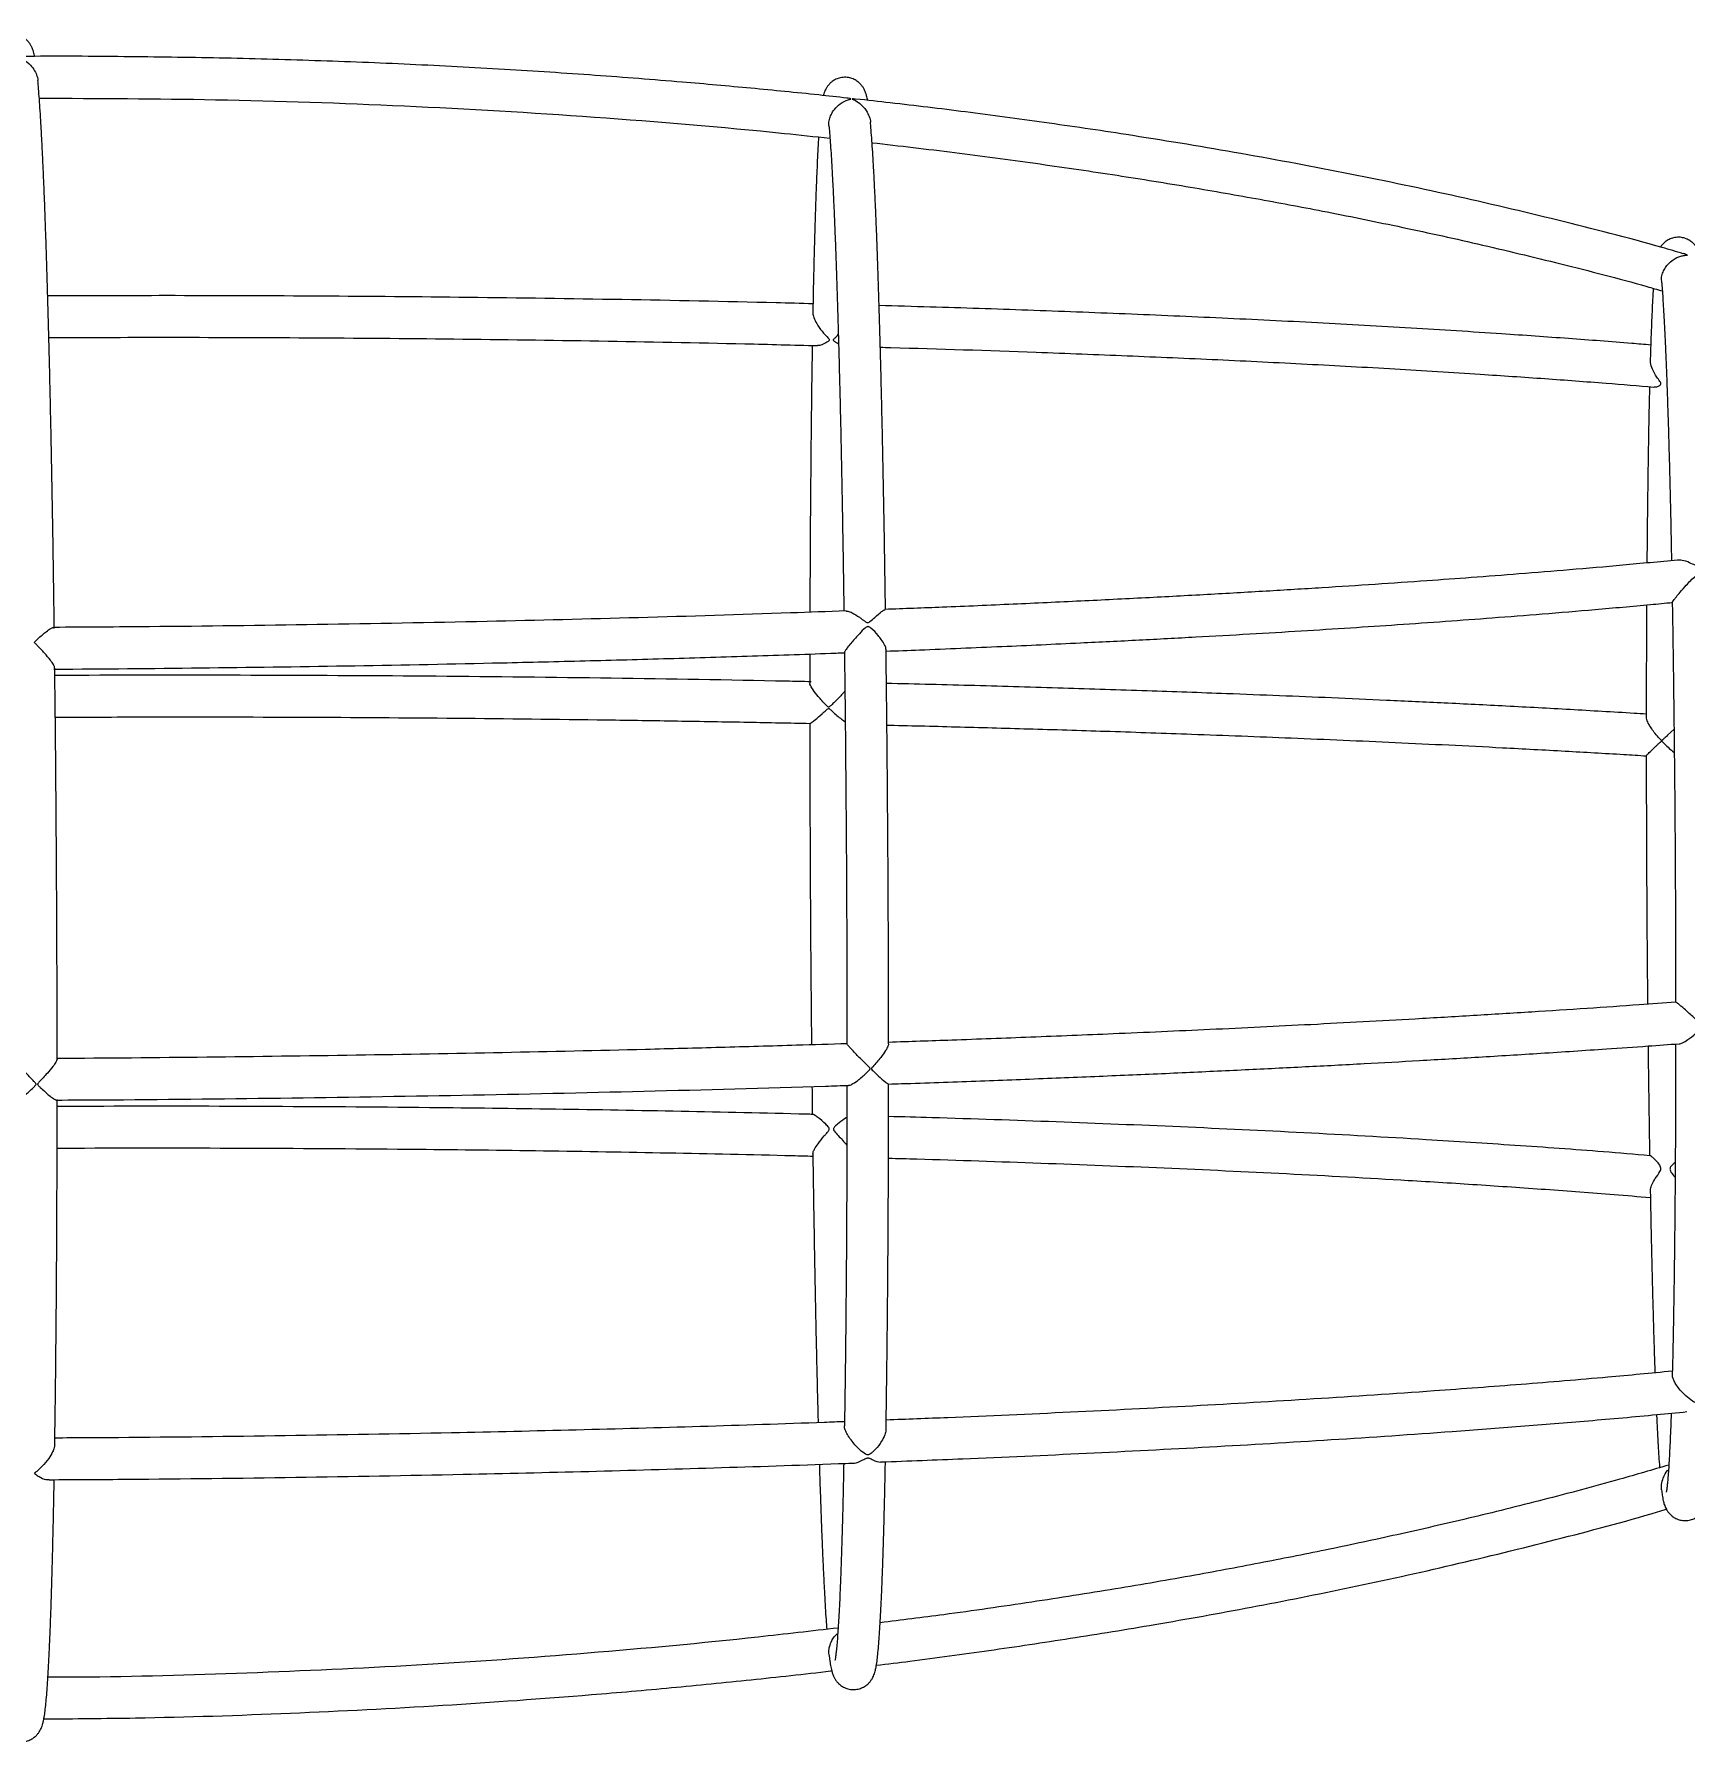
# Model space of a CAD drawing. Header units: centimetres. Extents: x -57 to 84, y -4 to 38.
# Drawn here: x 24.35 to 64.04, y -3.03 to 37.97 of the extents above; entities that cross this region are included whole.
import ezdxf

# ---------------------------------------------------------------- set-up
doc = ezdxf.new("R2010")
doc.units = ezdxf.units.CM

msp = doc.modelspace()

# ---------------------------------------------------------------- linework, layer by layer
at = {"color": 7, "linetype": 'Continuous', "lineweight": 25}
msp.add_line((63.729, 21.281), (63.573, 21.137), dxfattribs=at)
for points, knots in [([(24.36, 37.436), (24.352, 37.473), (24.341, 37.53), (24.315, 37.607), (24.289, 37.669), (24.257, 37.726), (24.213, 37.787), (24.152, 37.849), (24.07, 37.908), (23.966, 37.953), (23.845, 37.975), (23.719, 37.967), (23.606, 37.93), (23.515, 37.876), (23.447, 37.817), (23.398, 37.758), (23.362, 37.701), (23.335, 37.646), (23.313, 37.589), (23.293, 37.521), (23.28, 37.469), (23.273, 37.43), (23.272, 37.422)], [0, 0, 0, 0, 0.1403476, 0.2236729, 0.2754695, 0.3194048, 0.3568737, 0.3906402, 0.4228526, 0.45472, 0.4866188, 0.520823, 0.5530519, 0.5841764, 0.6154291, 0.6483717, 0.6852694, 0.7292968, 0.7851283, 0.8608028, 0.9742152, 1, 1, 1, 1]), ([(24.035, 37.425), (24.014, 37.429), (23.988, 37.434), (23.959, 37.428), (23.949, 37.425), (23.945, 37.423), (23.944, 37.422), (23.947, 37.419), (23.969, 37.412), (24.067, 37.38), (24.204, 37.296), (24.339, 37.142), (24.406, 37.002), (24.436, 36.905), (24.435, 36.862), (24.435, 36.86)], [0, 0, 0, 0, 0.0863218, 0.1119635, 0.126554, 0.1352604, 0.1417465, 0.1482331, 0.165192, 0.2419569, 0.5391321, 0.7247083, 0.8727896, 0.9940839, 1, 1, 1, 1]), ([(43.865, 36.438), (43.64, 36.463), (42.872, 36.548), (41.555, 36.676), (39.765, 36.836), (37.792, 36.989), (35.612, 37.132), (33.368, 37.25), (31.085, 37.34), (28.794, 37.404), (26.502, 37.433), (24.916, 37.448), (24.093, 37.435), (24.034, 37.434)], [0, 0, 0, 0, 0.03425, 0.116706, 0.199957, 0.305645, 0.41567, 0.529791, 0.645107, 0.760518, 0.875872, 0.991086, 1, 1, 1, 1]), ([(44.363, 36.383), (44.356, 36.42), (44.344, 36.48), (44.321, 36.557), (44.296, 36.62), (44.265, 36.678), (44.225, 36.738), (44.168, 36.801), (44.09, 36.861), (43.99, 36.911), (43.871, 36.939), (43.744, 36.936), (43.626, 36.903), (43.531, 36.852), (43.46, 36.793), (43.407, 36.734), (43.369, 36.677), (43.341, 36.622), (43.319, 36.567), (43.305, 36.527), (43.3, 36.504), (43.299, 36.5)], [0, 0, 0, 0, 0.1598866, 0.2626973, 0.3282646, 0.3791737, 0.4225033, 0.4612559, 0.4980324, 0.5343645, 0.5707455, 0.6103483, 0.6474548, 0.6829317, 0.718153, 0.7547258, 0.7949956, 0.8422998, 0.9014433, 0.9803145, 1, 1, 1, 1]), ([(24.831, 23.703), (24.83, 23.739), (24.826, 24.029), (24.819, 24.563), (24.808, 25.302), (24.797, 26.028), (24.785, 26.74), (24.772, 27.438), (24.759, 28.12), (24.745, 28.786), (24.731, 29.434), (24.716, 30.063), (24.701, 30.672), (24.685, 31.26), (24.669, 31.827), (24.653, 32.371), (24.636, 32.892), (24.619, 33.389), (24.602, 33.861), (24.584, 34.307), (24.566, 34.727), (24.548, 35.12), (24.529, 35.485), (24.511, 35.823), (24.492, 36.133), (24.472, 36.413), (24.454, 36.659), (24.441, 36.796), (24.436, 36.86)], [0, 0, 0, 0, 0.00573, 0.045559, 0.08539, 0.125222, 0.165055, 0.20489, 0.244728, 0.284567, 0.32441, 0.364256, 0.404105, 0.44396, 0.48382, 0.523687, 0.563562, 0.603447, 0.643345, 0.683259, 0.723192, 0.763152, 0.803147, 0.843188, 0.883295, 0.923496, 0.963839, 1, 1, 1, 1]), ([(24.47, 36.434), (25.881, 36.43), (28.805, 36.42), (33.25, 36.268), (37.805, 36), (41.211, 35.717), (43.093, 35.514), (43.458, 35.475)], [0, 0, 0, 0, 0.222451, 0.460921, 0.701278, 0.942063, 1, 1, 1, 1]), ([(43.437, 35.766), (43.435, 35.777), (43.426, 35.824), (43.442, 35.921), (43.487, 36.05), (43.573, 36.186), (43.715, 36.322), (43.844, 36.384), (43.927, 36.406), (43.946, 36.411), (43.957, 36.413), (43.962, 36.415), (43.964, 36.416), (43.963, 36.418), (43.952, 36.423), (43.918, 36.433), (43.886, 36.435), (43.865, 36.436)], [0, 0, 0, 0, 0.030167, 0.138237, 0.237992, 0.369884, 0.54835, 0.7895, 0.827981, 0.850935, 0.863853, 0.871481, 0.876474, 0.8815, 0.889356, 0.92698, 1, 1, 1, 1]), ([(44.081, 36.406), (44.063, 36.412), (44.039, 36.42), (44.01, 36.417), (44, 36.416), (43.995, 36.415), (43.994, 36.413), (43.995, 36.411), (44.008, 36.405), (44.072, 36.379), (44.19, 36.306), (44.322, 36.168), (44.399, 36.005), (44.432, 35.903), (44.43, 35.858), (44.43, 35.857)], [0, 0, 0, 0, 0.089604, 0.116606, 0.131752, 0.14074, 0.146703, 0.152698, 0.164663, 0.216786, 0.425195, 0.691699, 0.86081, 0.998762, 1, 1, 1, 1]), ([(63.95, 32.7), (63.781, 32.75), (62.787, 33.044), (60.931, 33.514), (58.379, 34.116), (55.786, 34.656), (53.179, 35.14), (50.782, 35.535), (48.63, 35.852), (46.742, 36.104), (45.235, 36.289), (44.357, 36.384), (44.082, 36.414)], [0, 0, 0, 0, 0.026033, 0.154067, 0.283914, 0.415037, 0.546929, 0.676968, 0.77507, 0.869194, 0.95904, 1, 1, 1, 1]), ([(43.434, 35.766), (43.435, 35.759), (43.441, 35.695), (43.453, 35.546), (43.471, 35.316), (43.488, 35.051), (43.506, 34.756), (43.523, 34.431), (43.541, 34.077), (43.558, 33.695), (43.575, 33.285), (43.592, 32.849), (43.609, 32.386), (43.625, 31.899), (43.641, 31.387), (43.657, 30.852), (43.672, 30.295), (43.687, 29.716), (43.702, 29.116), (43.716, 28.497), (43.729, 27.86), (43.742, 27.206), (43.755, 26.535), (43.766, 25.849), (43.778, 25.149), (43.786, 24.573), (43.791, 24.227), (43.793, 24.122)], [0, 0, 0, 0, 0.005046, 0.045953, 0.0874896, 0.1294071, 0.1715638, 0.2138767, 0.2562951, 0.2987874, 0.3413328, 0.3839172, 0.4265309, 0.4691672, 0.5118211, 0.5544888, 0.5971677, 0.6398556, 0.6825509, 0.7252522, 0.7679586, 0.8106692, 0.8533834, 0.8961006, 0.9388203, 0.9815422, 1, 1, 1, 1]), ([(44.792, 24.16), (44.792, 24.203), (44.788, 24.489), (44.78, 25.008), (44.769, 25.712), (44.757, 26.403), (44.745, 27.078), (44.732, 27.738), (44.718, 28.381), (44.705, 29.006), (44.69, 29.612), (44.675, 30.198), (44.66, 30.763), (44.644, 31.305), (44.628, 31.825), (44.612, 32.322), (44.595, 32.794), (44.578, 33.24), (44.561, 33.661), (44.543, 34.055), (44.525, 34.422), (44.507, 34.762), (44.489, 35.073), (44.47, 35.356), (44.451, 35.608), (44.438, 35.775), (44.431, 35.849), (44.43, 35.857)], [0, 0, 0, 0, 0.007648, 0.050411, 0.093175, 0.135942, 0.17871, 0.221481, 0.264254, 0.307032, 0.349813, 0.392599, 0.435391, 0.478189, 0.520997, 0.563814, 0.606645, 0.649491, 0.692359, 0.735253, 0.778182, 0.82116, 0.864204, 0.907343, 0.950624, 0.994128, 1, 1, 1, 1]), ([(43.186, 35.504), (43.186, 35.503), (43.181, 35.424), (43.17, 35.238), (43.155, 34.944), (43.14, 34.619), (43.126, 34.267), (43.112, 33.888), (43.099, 33.482), (43.087, 33.049), (43.075, 32.592), (43.063, 32.108), (43.054, 31.681), (43.049, 31.407), (43.047, 31.31)], [0, 0, 0, 0, 0.00021, 0.096403, 0.191933, 0.287063, 0.381932, 0.476626, 0.571195, 0.665674, 0.760086, 0.854447, 0.948769, 1, 1, 1, 1]), ([(44.469, 35.367), (45.13, 35.29), (46.439, 35.137), (48.364, 34.879), (50.216, 34.608), (51.982, 34.325), (53.664, 34.033), (55.359, 33.715), (57.132, 33.356), (59.041, 32.937), (61.035, 32.455), (62.516, 32.077), (63.323, 31.842), (63.447, 31.806)], [0, 0, 0, 0, 0.1032253, 0.2043405, 0.3011158, 0.3935821, 0.4817873, 0.5659417, 0.6612115, 0.7626034, 0.869424, 0.9799131, 1, 1, 1, 1]), ([(64.367, 32.578), (64.361, 32.607), (64.351, 32.657), (64.331, 32.725), (64.307, 32.785), (64.278, 32.841), (64.237, 32.902), (64.178, 32.966), (64.096, 33.027), (63.994, 33.075), (63.873, 33.1), (63.748, 33.094), (63.633, 33.059), (63.54, 33.007), (63.47, 32.947), (63.426, 32.895), (63.409, 32.869), (63.403, 32.859)], [0, 0, 0, 0, 0.185973, 0.314605, 0.39221, 0.456982, 0.51311, 0.564921, 0.615615, 0.666512, 0.717766, 0.773463, 0.825, 0.87382, 0.921757, 0.970777, 1, 1, 1, 1]), ([(63.432, 32.038), (63.429, 32.059), (63.422, 32.118), (63.448, 32.227), (63.504, 32.345), (63.59, 32.46), (63.723, 32.575), (63.861, 32.639), (63.959, 32.659), (64.003, 32.664), (64.024, 32.665), (64.038, 32.665), (64.046, 32.665), (64.05, 32.665), (64.052, 32.665), (64.053, 32.665), (64.053, 32.666), (64.051, 32.667), (64.04, 32.673), (64.007, 32.689), (63.974, 32.698), (63.951, 32.704)], [0, 0, 0, 0, 0.0606019, 0.1677876, 0.2616102, 0.3580832, 0.5036273, 0.7026017, 0.7966516, 0.8288809, 0.8532684, 0.8685386, 0.8770329, 0.8816912, 0.8843658, 0.8860227, 0.8874376, 0.8893481, 0.8964519, 0.9245115, 1, 1, 1, 1]), ([(63.428, 32.038), (63.428, 32.031), (63.434, 31.975), (63.445, 31.839), (63.46, 31.629), (63.475, 31.383), (63.491, 31.108), (63.506, 30.802), (63.522, 30.468), (63.537, 30.107), (63.552, 29.718), (63.567, 29.304), (63.581, 28.864), (63.596, 28.401), (63.609, 27.915), (63.623, 27.406), (63.636, 26.878), (63.648, 26.328), (63.659, 25.813), (63.665, 25.474), (63.668, 25.331)], [0, 0, 0, 0, 0.0073324, 0.0641666, 0.1221279, 0.18075, 0.2397741, 0.2990533, 0.358501, 0.418064, 0.4777083, 0.5374117, 0.5971588, 0.6569392, 0.7167452, 0.7765713, 0.8364133, 0.8962681, 0.9561333, 1, 1, 1, 1]), ([(43.051, 31.497), (42.755, 31.506), (41.228, 31.548), (38.467, 31.6), (34.82, 31.654), (31.245, 31.684), (27.879, 31.697), (25.694, 31.691), (24.673, 31.688)], [0, 0, 0, 0, 0.04856, 0.25072, 0.451295, 0.643968, 0.833659, 1, 1, 1, 1]), ([(63.23, 31.868), (63.227, 31.819), (63.219, 31.695), (63.207, 31.462), (63.194, 31.176), (63.181, 30.86), (63.169, 30.529), (63.162, 30.289), (63.158, 30.174)], [0, 0, 0, 0, 0.118559, 0.29932, 0.478833, 0.657597, 0.835884, 1, 1, 1, 1]), ([(43.051, 31.31), (43.05, 31.3), (43.045, 31.259), (43.073, 31.157), (43.143, 31.004), (43.265, 30.831), (43.381, 30.721), (43.434, 30.658), (43.443, 30.641), (43.441, 30.625), (43.418, 30.594), (43.318, 30.537), (43.216, 30.49), (43.162, 30.499), (43.158, 30.5)], [0, 0, 0, 0, 0.032086, 0.124178, 0.248413, 0.415428, 0.587295, 0.610616, 0.625616, 0.640777, 0.660839, 0.745153, 0.97757, 1, 1, 1, 1]), ([(63.169, 30.508), (63.017, 30.521), (62.366, 30.576), (61.173, 30.666), (59.408, 30.791), (57.398, 30.917), (55.158, 31.043), (52.869, 31.155), (50.55, 31.256), (48.212, 31.344), (46.241, 31.412), (45.048, 31.443), (44.64, 31.454)], [0, 0, 0, 0, 0.025477, 0.109547, 0.197972, 0.316557, 0.438234, 0.561484, 0.685745, 0.810489, 0.935224, 1, 1, 1, 1]), ([(43.666, 30.535), (43.662, 30.536), (43.641, 30.542), (43.608, 30.566), (43.572, 30.59), (43.552, 30.61), (43.543, 30.626), (43.544, 30.642), (43.568, 30.676), (43.612, 30.708), (43.648, 30.746), (43.659, 30.758)], [0, 0, 0, 0, 0.036197, 0.224045, 0.351686, 0.430243, 0.480595, 0.531512, 0.597729, 0.872625, 1, 1, 1, 1]), ([(24.7, 30.688), (25.619, 30.691), (27.691, 30.697), (30.934, 30.686), (34.419, 30.658), (37.919, 30.609), (40.831, 30.556), (42.577, 30.509), (43.158, 30.494)], [0, 0, 0, 0, 0.149055, 0.336206, 0.526109, 0.714851, 0.90517, 1, 1, 1, 1]), ([(43.033, 30.497), (43.03, 30.314), (43.024, 29.94), (43.016, 29.351), (43.008, 28.737), (43.002, 28.104), (42.996, 27.454), (42.99, 26.787), (42.985, 26.105), (42.982, 25.408), (42.978, 24.738), (42.977, 24.294), (42.976, 24.092)], [0, 0, 0, 0, 0.098652, 0.200661, 0.302655, 0.404637, 0.506609, 0.608573, 0.710529, 0.812479, 0.914424, 1, 1, 1, 1]), ([(44.668, 30.455), (44.752, 30.453), (46.004, 30.421), (47.982, 30.353), (50.598, 30.253), (52.767, 30.159), (54.91, 30.054), (57.013, 29.938), (58.916, 29.82), (60.605, 29.705), (61.997, 29.602), (62.864, 29.53), (63.247, 29.498)], [0, 0, 0, 0, 0.013282, 0.198108, 0.314354, 0.430181, 0.545147, 0.658784, 0.770216, 0.854993, 0.93593, 1, 1, 1, 1]), ([(63.248, 29.508), (63.262, 29.505), (63.299, 29.497), (63.359, 29.52), (63.401, 29.549), (63.414, 29.574), (63.41, 29.602), (63.379, 29.656), (63.297, 29.758), (63.211, 29.911), (63.159, 30.067), (63.163, 30.146), (63.165, 30.174)], [0, 0, 0, 0, 0.0992541, 0.2538916, 0.3210197, 0.364526, 0.4002117, 0.4453429, 0.5698469, 0.7684996, 0.9175692, 1, 1, 1, 1]), ([(63.141, 29.507), (63.139, 29.449), (63.134, 29.253), (63.126, 28.892), (63.117, 28.426), (63.109, 27.936), (63.101, 27.424), (63.094, 26.893), (63.087, 26.341), (63.082, 25.803), (63.079, 25.441), (63.077, 25.275)], [0, 0, 0, 0, 0.050513, 0.171727, 0.292879, 0.413983, 0.535049, 0.656085, 0.777097, 0.898089, 1, 1, 1, 1]), ([(64.656, 25.422), (64.652, 25.423), (64.637, 25.423), (64.556, 25.358), (64.462, 25.273), (64.376, 25.22), (64.331, 25.206), (64.285, 25.207), (64.206, 25.231), (64.084, 25.291), (63.936, 25.345), (63.85, 25.342), (63.814, 25.341)], [0, 0, 0, 0, 0.0743488, 0.2570823, 0.4542996, 0.5082789, 0.5437301, 0.5739953, 0.6140709, 0.726552, 0.8881143, 1, 1, 1, 1]), ([(63.814, 25.345), (63.377, 25.303), (62.519, 25.221), (61.246, 25.111), (60.033, 25.013), (58.89, 24.925), (57.739, 24.842), (56.545, 24.76), (55.258, 24.677), (53.915, 24.595), (52.502, 24.514), (51.018, 24.435), (49.463, 24.357), (47.836, 24.282), (46.27, 24.214), (45.241, 24.176), (44.782, 24.159)], [0, 0, 0, 0, 0.072005, 0.140997, 0.206288, 0.267385, 0.323856, 0.389516, 0.456504, 0.526798, 0.60045, 0.677508, 0.758006, 0.841971, 0.929415, 1, 1, 1, 1]), ([(63.687, 24.328), (63.687, 24.328), (63.682, 24.326), (63.695, 24.348), (63.729, 24.395), (63.791, 24.473), (63.89, 24.591), (64.009, 24.727), (64.132, 24.858), (64.22, 24.944), (64.291, 24.989), (64.337, 25), (64.386, 24.992), (64.471, 24.94), (64.573, 24.827), (64.653, 24.688), (64.688, 24.589), (64.681, 24.555), (64.68, 24.551)], [0, 0, 0, 0, 0.001094, 0.063439, 0.126044, 0.183647, 0.265907, 0.3878, 0.47647, 0.567714, 0.603046, 0.627023, 0.651157, 0.687023, 0.792708, 0.902332, 0.988357, 1, 1, 1, 1]), ([(44.806, 23.158), (45.074, 23.168), (46.004, 23.203), (47.56, 23.269), (49.318, 23.349), (50.869, 23.426), (52.224, 23.498), (53.521, 23.57), (54.761, 23.644), (55.944, 23.718), (57.099, 23.795), (58.233, 23.874), (59.393, 23.96), (60.592, 24.054), (61.859, 24.16), (62.902, 24.252), (63.515, 24.311), (63.692, 24.328)], [0, 0, 0, 0, 0.041668, 0.14417, 0.242231, 0.316015, 0.386949, 0.455057, 0.520374, 0.582939, 0.642795, 0.704261, 0.764395, 0.829169, 0.898105, 0.970667, 1, 1, 1, 1]), ([(63.07, 24.269), (63.07, 24.168), (63.068, 23.862), (63.065, 23.336), (63.063, 22.695), (63.062, 22.108), (63.062, 21.732), (63.061, 21.578)], [0, 0, 0, 0, 0.117768, 0.356178, 0.594573, 0.832955, 1, 1, 1, 1]), ([(63.686, 24.328), (63.688, 24.206), (63.694, 23.88), (63.702, 23.334), (63.712, 22.694), (63.72, 22.043), (63.728, 21.383), (63.735, 20.714), (63.742, 20.04), (63.748, 19.36), (63.753, 18.677), (63.757, 17.992), (63.761, 17.306), (63.764, 16.621), (63.766, 15.938), (63.767, 15.305), (63.768, 14.902), (63.768, 14.724)], [0, 0, 0, 0, 0.041598, 0.111054, 0.180515, 0.24998, 0.319448, 0.388918, 0.458391, 0.527865, 0.59734, 0.666816, 0.736292, 0.805769, 0.875245, 0.94472, 1, 1, 1, 1]), ([(43.844, 24.124), (43.401, 24.107), (41.745, 24.044), (38.87, 23.959), (35.081, 23.863), (31.165, 23.791), (27.693, 23.745), (25.58, 23.733), (24.812, 23.729)], [0, 0, 0, 0, 0.070532, 0.263353, 0.454558, 0.668425, 0.879528, 1, 1, 1, 1]), ([(43.845, 24.118), (43.857, 24.119), (43.896, 24.122), (44.005, 24.075), (44.128, 23.999), (44.228, 23.925), (44.287, 23.883), (44.33, 23.852), (44.365, 23.845), (44.391, 23.85), (44.453, 23.89), (44.561, 23.995), (44.683, 24.098), (44.762, 24.154), (44.777, 24.153), (44.782, 24.153)], [0, 0, 0, 0, 0.057914, 0.173126, 0.326622, 0.385333, 0.42938, 0.473732, 0.485903, 0.498115, 0.524092, 0.637891, 0.82997, 0.938885, 1, 1, 1, 1]), ([(24.596, 23.109), (24.539, 23.171), (24.473, 23.244), (24.396, 23.32), (24.374, 23.343), (24.359, 23.355), (24.355, 23.366), (24.356, 23.37), (24.36, 23.378), (24.388, 23.406), (24.484, 23.499), (24.619, 23.616), (24.74, 23.7), (24.799, 23.73), (24.81, 23.724), (24.812, 23.722)], [0, 0, 0, 0, 0.216262, 0.254136, 0.277009, 0.299945, 0.302937, 0.305961, 0.310132, 0.32971, 0.407323, 0.671693, 0.837448, 0.96962, 1, 1, 1, 1]), ([(44.615, 23.533), (44.561, 23.596), (44.498, 23.67), (44.413, 23.733), (44.388, 23.746), (44.367, 23.748), (44.341, 23.741), (44.268, 23.688), (44.15, 23.56), (44.003, 23.398), (43.892, 23.262), (43.831, 23.179), (43.804, 23.135), (43.808, 23.13), (43.809, 23.128)], [0, 0, 0, 0, 0.186609, 0.215935, 0.234264, 0.247738, 0.261213, 0.295347, 0.448517, 0.651389, 0.771925, 0.870456, 0.969581, 1, 1, 1, 1]), ([(44.801, 23.207), (44.802, 23.216), (44.804, 23.241), (44.769, 23.319), (44.705, 23.423), (44.642, 23.501), (44.615, 23.533)], [0, 0, 0, 0, 0.127415, 0.377474, 0.737732, 1, 1, 1, 1]), ([(24.838, 22.751), (24.839, 22.758), (24.841, 22.775), (24.807, 22.84), (24.73, 22.953), (24.646, 23.052), (24.596, 23.109)], [0, 0, 0, 0, 0.120047, 0.323658, 0.602781, 1, 1, 1, 1]), ([(24.817, 22.726), (24.898, 22.727), (26.146, 22.731), (28.557, 22.757), (32.064, 22.806), (35.069, 22.865), (37.581, 22.926), (39.587, 22.98), (41.597, 23.042), (43.006, 23.089), (43.744, 23.117), (43.813, 23.12)], [0, 0, 0, 0, 0.01271, 0.19625, 0.37921, 0.565047, 0.670307, 0.77619, 0.882498, 0.989015, 1, 1, 1, 1]), ([(42.974, 23.09), (42.974, 22.895), (42.973, 22.664), (42.973, 22.43), (42.973, 22.393)], [0, 0, 0, 0, 0.844319, 1, 1, 1, 1]), ([(43.806, 23.128), (43.807, 23.078), (43.81, 22.783), (43.817, 22.235), (43.825, 21.484), (43.832, 20.726), (43.839, 19.963), (43.845, 19.196), (43.851, 18.426), (43.855, 17.655), (43.859, 16.883), (43.862, 16.113), (43.865, 15.345), (43.866, 14.582), (43.867, 14.042), (43.867, 13.759), (43.867, 13.726)], [0, 0, 0, 0, 0.0166974, 0.0977594, 0.1788235, 0.2598893, 0.3409564, 0.4220245, 0.5030934, 0.5841628, 0.6652324, 0.7463019, 0.8273711, 0.9084397, 0.9895075, 1, 1, 1, 1]), ([(44.867, 13.73), (44.867, 13.958), (44.867, 14.438), (44.865, 15.178), (44.863, 15.946), (44.86, 16.717), (44.856, 17.489), (44.852, 18.261), (44.846, 19.033), (44.841, 19.801), (44.834, 20.566), (44.827, 21.327), (44.819, 22.08), (44.811, 22.708), (44.807, 23.08), (44.805, 23.207)], [0, 0, 0, 0, 0.072694, 0.153202, 0.23371, 0.314217, 0.394723, 0.47523, 0.555736, 0.636243, 0.71675, 0.797258, 0.877767, 0.958277, 1, 1, 1, 1]), ([(24.9, 13.36), (24.9, 13.443), (24.9, 13.784), (24.899, 14.391), (24.897, 15.179), (24.895, 15.971), (24.891, 16.765), (24.887, 17.56), (24.882, 18.355), (24.877, 19.149), (24.871, 19.941), (24.864, 20.728), (24.856, 21.51), (24.849, 22.185), (24.844, 22.596), (24.842, 22.751)], [0, 0, 0, 0, 0.026759, 0.110605, 0.194449, 0.278293, 0.362136, 0.445978, 0.529821, 0.613663, 0.697506, 0.781349, 0.865194, 0.949039, 1, 1, 1, 1]), ([(43.004, 22.423), (42.807, 22.427), (41.211, 22.462), (38.209, 22.51), (34.007, 22.558), (29.824, 22.579), (26.772, 22.583), (25.117, 22.574), (24.844, 22.572)], [0, 0, 0, 0, 0.032685, 0.264647, 0.496443, 0.726887, 0.954951, 1, 1, 1, 1]), ([(43.485, 21.857), (43.477, 21.849), (43.461, 21.836), (43.444, 21.82), (43.432, 21.815), (43.425, 21.814), (43.417, 21.816), (43.393, 21.834), (43.31, 21.919), (43.183, 22.057), (43.059, 22.217), (42.995, 22.323), (42.97, 22.38), (42.975, 22.391), (42.976, 22.393)], [0, 0, 0, 0, 0.035544, 0.064804, 0.072334, 0.078271, 0.084208, 0.099765, 0.170188, 0.453624, 0.681158, 0.843641, 0.977846, 1, 1, 1, 1]), ([(43.817, 22.194), (43.799, 22.174), (43.727, 22.094), (43.608, 21.975), (43.515, 21.885), (43.485, 21.857)], [0, 0, 0, 0, 0.192196, 0.745437, 1, 1, 1, 1]), ([(63.061, 21.646), (62.965, 21.652), (62.359, 21.69), (61.236, 21.754), (59.716, 21.837), (58.245, 21.91), (56.848, 21.976), (55.529, 22.034), (54.249, 22.087), (52.773, 22.144), (51.042, 22.206), (49.027, 22.271), (46.941, 22.331), (45.524, 22.366), (44.815, 22.383)], [0, 0, 0, 0, 0.016203, 0.101613, 0.187024, 0.268815, 0.345277, 0.417602, 0.486025, 0.555678, 0.659808, 0.769453, 0.884674, 1, 1, 1, 1]), ([(42.981, 21.427), (42.981, 21.426), (42.984, 21.422), (43.024, 21.448), (43.115, 21.517), (43.228, 21.616), (43.318, 21.697), (43.358, 21.734), (43.39, 21.761), (43.41, 21.781), (43.427, 21.785), (43.438, 21.781), (43.466, 21.759), (43.565, 21.664), (43.701, 21.546), (43.796, 21.482), (43.825, 21.462)], [0, 0, 0, 0, 0.021988, 0.11081, 0.245637, 0.43425, 0.489471, 0.531862, 0.5586, 0.585461, 0.590536, 0.595627, 0.608454, 0.669056, 0.897278, 1, 1, 1, 1]), ([(24.855, 21.572), (25.576, 21.574), (27.554, 21.583), (30.765, 21.576), (34.458, 21.553), (37.46, 21.518), (39.797, 21.483), (41.426, 21.455), (42.487, 21.434), (42.981, 21.424)], [0, 0, 0, 0, 0.119218, 0.326973, 0.530911, 0.729891, 0.823965, 0.918066, 1, 1, 1, 1]), ([(42.973, 21.43), (42.973, 21.286), (42.974, 20.89), (42.975, 20.235), (42.977, 19.469), (42.98, 18.698), (42.983, 17.927), (42.987, 17.154), (42.992, 16.382), (42.998, 15.613), (43.004, 14.846), (43.01, 14.21), (43.014, 13.831), (43.016, 13.705)], [0, 0, 0, 0, 0.0568459, 0.1560902, 0.2553332, 0.3545753, 0.4538168, 0.553058, 0.6522992, 0.7515406, 0.8507826, 0.9500253, 1, 1, 1, 1]), ([(44.826, 21.383), (44.849, 21.382), (45.436, 21.369), (46.606, 21.339), (48.372, 21.29), (50.224, 21.233), (52.293, 21.162), (54.575, 21.074), (57.065, 20.967), (59.257, 20.86), (61.085, 20.761), (62.236, 20.696), (62.883, 20.656), (63.063, 20.644)], [0, 0, 0, 0, 0.00374, 0.095429, 0.190602, 0.29157, 0.397936, 0.529004, 0.666018, 0.807978, 0.891582, 0.969852, 1, 1, 1, 1]), ([(63.573, 21.137), (63.549, 21.115), (63.515, 21.084), (63.476, 21.047), (63.457, 21.03), (63.445, 21.02), (63.438, 21.014), (63.434, 21.012), (63.431, 21.01), (63.428, 21.011), (63.423, 21.013), (63.409, 21.026), (63.358, 21.082), (63.25, 21.209), (63.138, 21.37), (63.07, 21.507), (63.066, 21.557), (63.064, 21.578)], [0, 0, 0, 0, 0.100583, 0.140363, 0.166537, 0.18133, 0.189447, 0.194087, 0.196935, 0.199314, 0.202426, 0.213362, 0.256541, 0.429738, 0.714937, 0.883072, 1, 1, 1, 1]), ([(63.062, 20.646), (63.064, 20.65), (63.071, 20.66), (63.138, 20.728), (63.23, 20.817), (63.314, 20.896), (63.357, 20.936), (63.388, 20.965), (63.409, 20.983), (63.42, 20.996), (63.429, 20.998), (63.432, 20.997), (63.439, 20.993), (63.462, 20.969), (63.555, 20.877), (63.655, 20.781), (63.731, 20.73), (63.735, 20.728)], [0, 0, 0, 0, 0.098104, 0.246566, 0.454231, 0.522904, 0.581049, 0.616473, 0.635979, 0.655534, 0.657752, 0.65999, 0.663225, 0.67862, 0.73968, 0.98689, 1, 1, 1, 1]), ([(63.061, 20.646), (63.062, 20.442), (63.062, 20.014), (63.064, 19.355), (63.066, 18.671), (63.069, 17.984), (63.073, 17.297), (63.077, 16.611), (63.082, 15.928), (63.088, 15.283), (63.092, 14.869), (63.094, 14.68)], [0, 0, 0, 0, 0.1033738, 0.2177025, 0.3320295, 0.4463554, 0.5606808, 0.6750062, 0.789332, 0.9036588, 1, 1, 1, 1]), ([(63.771, 14.728), (63.479, 14.707), (62.772, 14.656), (61.618, 14.577), (60.29, 14.49), (58.914, 14.406), (57.148, 14.303), (55.04, 14.189), (52.62, 14.071), (50.376, 13.971), (48.309, 13.887), (46.512, 13.82), (45.373, 13.781), (44.867, 13.764)], [0, 0, 0, 0, 0.0473695, 0.1148452, 0.1862466, 0.2609952, 0.3352746, 0.4681804, 0.5960906, 0.7182171, 0.82182, 0.9209086, 1, 1, 1, 1]), ([(63.849, 13.732), (63.851, 13.732), (63.871, 13.729), (63.944, 13.758), (64.079, 13.833), (64.222, 13.951), (64.322, 14.048), (64.367, 14.095), (64.388, 14.117), (64.402, 14.133), (64.41, 14.142), (64.415, 14.147), (64.417, 14.15), (64.418, 14.153), (64.418, 14.155), (64.416, 14.159), (64.405, 14.17), (64.363, 14.211), (64.251, 14.317), (64.095, 14.462), (63.945, 14.594), (63.847, 14.676), (63.786, 14.723), (63.775, 14.725), (63.771, 14.727)], [0, 0, 0, 0, 0.0071903, 0.0731027, 0.1725415, 0.3084849, 0.3727418, 0.3947615, 0.4114235, 0.4218565, 0.4276599, 0.4308426, 0.43267, 0.4338019, 0.4347686, 0.436074, 0.4409275, 0.4600984, 0.5369376, 0.6925133, 0.7880689, 0.8644738, 0.9414059, 1, 1, 1, 1]), ([(43.872, 13.732), (43.467, 13.719), (42.454, 13.686), (40.839, 13.641), (38.487, 13.579), (35.572, 13.514), (32.059, 13.451), (28.486, 13.406), (26.085, 13.382), (24.881, 13.378), (24.881, 13.378)], [0, 0, 0, 0, 0.064333, 0.160995, 0.256068, 0.436859, 0.621913, 0.810516, 0.999972, 1, 1, 1, 1]), ([(43.907, 12.735), (43.913, 12.735), (43.937, 12.733), (44.021, 12.775), (44.167, 12.878), (44.3, 12.997), (44.384, 13.081), (44.405, 13.103), (44.416, 13.116), (44.421, 13.125), (44.423, 13.132), (44.422, 13.139), (44.412, 13.156), (44.357, 13.209), (44.239, 13.328), (44.089, 13.479), (43.967, 13.608), (43.898, 13.685), (43.866, 13.724), (43.87, 13.726), (43.871, 13.726)], [0, 0, 0, 0, 0.030124, 0.116068, 0.232361, 0.389499, 0.414575, 0.429532, 0.437949, 0.44292, 0.446174, 0.449449, 0.454568, 0.479085, 0.576706, 0.727901, 0.821523, 0.897392, 0.973724, 1, 1, 1, 1]), ([(44.866, 13.73), (44.866, 13.729), (44.871, 13.718), (44.851, 13.664), (44.794, 13.559), (44.669, 13.386), (44.545, 13.248), (44.47, 13.163), (44.459, 13.149), (44.454, 13.141), (44.453, 13.134), (44.454, 13.126), (44.466, 13.108), (44.528, 13.049), (44.643, 12.939), (44.765, 12.832), (44.843, 12.77), (44.857, 12.767), (44.862, 12.765)], [0, 0, 0, 0, 0.006665, 0.076937, 0.173814, 0.306166, 0.482623, 0.498358, 0.507185, 0.512423, 0.515897, 0.519391, 0.526364, 0.556739, 0.678189, 0.833494, 0.932043, 1, 1, 1, 1]), ([(44.862, 12.763), (44.967, 12.767), (45.669, 12.789), (46.943, 12.835), (48.661, 12.9), (50.311, 12.968), (51.894, 13.037), (53.409, 13.108), (54.867, 13.18), (56.262, 13.253), (57.647, 13.33), (59.062, 13.413), (60.559, 13.505), (61.916, 13.595), (63.021, 13.671), (63.601, 13.713), (63.849, 13.731)], [0, 0, 0, 0, 0.016329, 0.109173, 0.198636, 0.284721, 0.367446, 0.446842, 0.522947, 0.59725, 0.667338, 0.742448, 0.822224, 0.906263, 0.959976, 1, 1, 1, 1]), ([(63.105, 13.678), (63.107, 13.533), (63.111, 13.168), (63.119, 12.592), (63.128, 11.952), (63.136, 11.433), (63.141, 11.133), (63.143, 11.037)], [0, 0, 0, 0, 0.15879, 0.40116, 0.643539, 0.88593, 1, 1, 1, 1]), ([(63.768, 13.725), (63.768, 13.57), (63.767, 13.194), (63.766, 12.609), (63.764, 11.969), (63.761, 11.342), (63.757, 10.729), (63.753, 10.13), (63.747, 9.548), (63.742, 8.983), (63.735, 8.436), (63.728, 7.909), (63.72, 7.403), (63.711, 6.919), (63.702, 6.459), (63.694, 6.08), (63.688, 5.865), (63.686, 5.787)], [0, 0, 0, 0, 0.049482, 0.119534, 0.189582, 0.259627, 0.329667, 0.399703, 0.469732, 0.539754, 0.609767, 0.67977, 0.749759, 0.819732, 0.889686, 0.959614, 1, 1, 1, 1]), ([(23.918, 12.375), (23.925, 12.375), (23.945, 12.374), (24.024, 12.421), (24.164, 12.529), (24.296, 12.646), (24.374, 12.727), (24.386, 12.742), (24.392, 12.752), (24.394, 12.76), (24.392, 12.769), (24.376, 12.793), (24.297, 12.872), (24.162, 13.016), (24.019, 13.179), (23.937, 13.287), (23.901, 13.344), (23.903, 13.355), (23.904, 13.359)], [0, 0, 0, 0, 0.046368, 0.137445, 0.26159, 0.427759, 0.444992, 0.454757, 0.460534, 0.464475, 0.468432, 0.476673, 0.512764, 0.657654, 0.803473, 0.888169, 0.959968, 1, 1, 1, 1]), ([(24.896, 13.36), (24.897, 13.355), (24.899, 13.341), (24.865, 13.281), (24.791, 13.176), (24.652, 13.008), (24.522, 12.873), (24.446, 12.789), (24.436, 12.776), (24.431, 12.767), (24.43, 12.759), (24.433, 12.749), (24.454, 12.721), (24.549, 12.631), (24.683, 12.508), (24.808, 12.415), (24.871, 12.377), (24.883, 12.381), (24.886, 12.382)], [0, 0, 0, 0, 0.040301, 0.108095, 0.201244, 0.328374, 0.498019, 0.513246, 0.52191, 0.52708, 0.530932, 0.534784, 0.544855, 0.590441, 0.766914, 0.877116, 0.965052, 1, 1, 1, 1]), ([(24.886, 12.38), (25.242, 12.381), (27.036, 12.389), (30.282, 12.426), (34.629, 12.493), (38.993, 12.589), (42.088, 12.673), (43.723, 12.726), (43.907, 12.732)], [0, 0, 0, 0, 0.055944, 0.281953, 0.510484, 0.740505, 0.970738, 1, 1, 1, 1]), ([(43.867, 12.731), (43.867, 12.596), (43.867, 12.212), (43.866, 11.589), (43.864, 10.862), (43.861, 10.147), (43.857, 9.445), (43.853, 8.756), (43.848, 8.082), (43.842, 7.424), (43.836, 6.783), (43.829, 6.16), (43.821, 5.558), (43.814, 5.023), (43.808, 4.699), (43.806, 4.561)], [0, 0, 0, 0, 0.044257, 0.125682, 0.207105, 0.288525, 0.369943, 0.451356, 0.532765, 0.61417, 0.695568, 0.77696, 0.858343, 0.939717, 1, 1, 1, 1]), ([(44.805, 4.495), (44.807, 4.606), (44.812, 4.903), (44.819, 5.409), (44.827, 6.01), (44.834, 6.631), (44.841, 7.269), (44.847, 7.925), (44.852, 8.597), (44.856, 9.284), (44.86, 9.985), (44.863, 10.698), (44.865, 11.424), (44.867, 12.114), (44.867, 12.566), (44.867, 12.769)], [0, 0, 0, 0, 0.0484977, 0.1290499, 0.2095888, 0.290117, 0.3706361, 0.4511476, 0.5316527, 0.6121525, 0.6926478, 0.7731392, 0.8536273, 0.9341127, 1, 1, 1, 1]), ([(24.842, 4.12), (24.844, 4.216), (24.848, 4.509), (24.855, 5.02), (24.863, 5.652), (24.87, 6.304), (24.876, 6.974), (24.882, 7.66), (24.887, 8.361), (24.891, 9.076), (24.894, 9.805), (24.897, 10.546), (24.899, 11.298), (24.9, 11.915), (24.9, 12.283), (24.9, 12.394)], [0, 0, 0, 0, 0.040881, 0.12481, 0.208727, 0.292636, 0.376536, 0.460431, 0.544319, 0.628204, 0.712084, 0.795961, 0.879835, 0.963707, 1, 1, 1, 1]), ([(43.026, 12.705), (43.027, 12.664), (43.029, 12.434), (43.032, 12.208), (43.035, 12.023)], [0, 0, 0, 0, 0.180739, 1, 1, 1, 1]), ([(43.047, 12.035), (42.997, 12.036), (41.944, 12.066), (39.883, 12.108), (36.864, 12.162), (33.506, 12.203), (29.806, 12.227), (26.824, 12.234), (25.189, 12.225), (24.9, 12.224)], [0, 0, 0, 0, 0.008354, 0.174997, 0.341388, 0.508085, 0.730055, 0.952269, 1, 1, 1, 1]), ([(43.051, 11.084), (43.051, 11.096), (43.05, 11.126), (43.09, 11.212), (43.177, 11.347), (43.286, 11.477), (43.371, 11.572), (43.41, 11.618), (43.433, 11.65), (43.443, 11.675), (43.441, 11.697), (43.416, 11.743), (43.315, 11.84), (43.19, 11.949), (43.085, 12.024), (43.059, 12.031), (43.047, 12.034)], [0, 0, 0, 0, 0.053401, 0.130947, 0.243015, 0.394696, 0.443619, 0.478606, 0.504861, 0.517209, 0.529683, 0.546623, 0.619663, 0.809647, 0.919524, 1, 1, 1, 1]), ([(43.866, 11.963), (43.859, 11.959), (43.805, 11.934), (43.699, 11.85), (43.591, 11.766), (43.557, 11.716), (43.551, 11.706)], [0, 0, 0, 0, 0.078491, 0.598891, 0.922985, 1, 1, 1, 1]), ([(63.15, 11.043), (62.778, 11.075), (61.709, 11.165), (59.915, 11.292), (57.518, 11.447), (54.841, 11.596), (51.877, 11.737), (48.897, 11.856), (46.558, 11.938), (45.211, 11.975), (44.866, 11.984)], [0, 0, 0, 0, 0.0632185, 0.1819504, 0.2997913, 0.4610916, 0.6219949, 0.7833645, 0.9444612, 1, 1, 1, 1]), ([(43.551, 11.706), (43.548, 11.699), (43.542, 11.686), (43.546, 11.662), (43.58, 11.606), (43.691, 11.494), (43.802, 11.374), (43.862, 11.299), (43.865, 11.296)], [0, 0, 0, 0, 0.045046, 0.081303, 0.139505, 0.417601, 0.975342, 1, 1, 1, 1]), ([(24.898, 11.224), (25.118, 11.225), (26.674, 11.234), (29.566, 11.228), (33.24, 11.206), (36.574, 11.166), (39.572, 11.114), (41.73, 11.071), (42.886, 11.038), (43.048, 11.034)], [0, 0, 0, 0, 0.036247, 0.256828, 0.477137, 0.642609, 0.80779, 0.973179, 1, 1, 1, 1]), ([(43.047, 11.084), (43.05, 10.852), (43.057, 10.379), (43.068, 9.679), (43.08, 8.984), (43.092, 8.304), (43.104, 7.638), (43.118, 6.99), (43.131, 6.359), (43.146, 5.747), (43.16, 5.169), (43.17, 4.807), (43.174, 4.633)], [0, 0, 0, 0, 0.097549, 0.19873, 0.299915, 0.401105, 0.5023, 0.603502, 0.704712, 0.805931, 0.90716, 1, 1, 1, 1]), ([(44.864, 10.984), (45.092, 10.978), (46.314, 10.945), (48.523, 10.869), (51.484, 10.753), (54.429, 10.616), (56.933, 10.479), (59.003, 10.35), (60.651, 10.237), (62.039, 10.135), (62.871, 10.064), (63.161, 10.04)], [0, 0, 0, 0, 0.036693, 0.196422, 0.356498, 0.5161, 0.676105, 0.767355, 0.858481, 0.950636, 1, 1, 1, 1]), ([(63.162, 10.179), (63.162, 10.2), (63.161, 10.253), (63.202, 10.363), (63.28, 10.506), (63.37, 10.62), (63.41, 10.709), (63.414, 10.752), (63.39, 10.822), (63.324, 10.895), (63.246, 10.974), (63.188, 11.023), (63.151, 11.051), (63.15, 11.046), (63.15, 11.045)], [0, 0, 0, 0, 0.063709, 0.165796, 0.285701, 0.431652, 0.466702, 0.495089, 0.532932, 0.655996, 0.771826, 0.891386, 0.99706, 1, 1, 1, 1]), ([(63.66, 10.795), (63.651, 10.782), (63.636, 10.76), (63.629, 10.719), (63.648, 10.653), (63.697, 10.589), (63.741, 10.537), (63.755, 10.519)], [0, 0, 0, 0, 0.141698, 0.254486, 0.393717, 0.799948, 1, 1, 1, 1]), ([(63.758, 10.878), (63.757, 10.878), (63.721, 10.86), (63.69, 10.827), (63.66, 10.795)], [0, 0, 0, 0, 0.024432, 1, 1, 1, 1]), ([(63.158, 10.179), (63.159, 10.157), (63.163, 9.934), (63.171, 9.526), (63.183, 8.958), (63.196, 8.409), (63.209, 7.88), (63.222, 7.372), (63.236, 6.885), (63.25, 6.422), (63.262, 6.07), (63.269, 5.882), (63.271, 5.83)], [0, 0, 0, 0, 0.013288, 0.131059, 0.248842, 0.366639, 0.484452, 0.602287, 0.720147, 0.838039, 0.95597, 1, 1, 1, 1]), ([(63.688, 5.869), (63.173, 5.82), (61.976, 5.706), (60.065, 5.549), (57.714, 5.373), (55.085, 5.198), (52.172, 5.029), (49.239, 4.881), (46.782, 4.77), (45.302, 4.714), (44.808, 4.695)], [0, 0, 0, 0, 0.08537, 0.19837, 0.310544, 0.463927, 0.616925, 0.770377, 0.923497, 1, 1, 1, 1]), ([(64.679, 5.627), (64.678, 5.596), (64.676, 5.519), (64.626, 5.385), (64.547, 5.255), (64.463, 5.166), (64.4, 5.12), (64.352, 5.099), (64.304, 5.095), (64.211, 5.12), (64.093, 5.204), (63.949, 5.334), (63.834, 5.467), (63.758, 5.578), (63.71, 5.673), (63.687, 5.744), (63.688, 5.774), (63.689, 5.787)], [0, 0, 0, 0, 0.053938, 0.135633, 0.232437, 0.301711, 0.336658, 0.360889, 0.385296, 0.420932, 0.551917, 0.68221, 0.770432, 0.841324, 0.900393, 0.959546, 1, 1, 1, 1]), ([(63.43, 3.019), (63.435, 2.976), (63.447, 2.879), (63.466, 2.775), (63.488, 2.687), (63.512, 2.618), (63.54, 2.559), (63.576, 2.5), (63.628, 2.436), (63.7, 2.373), (63.796, 2.319), (63.909, 2.285), (64.031, 2.279), (64.15, 2.301), (64.252, 2.348), (64.332, 2.406), (64.391, 2.466), (64.432, 2.525), (64.462, 2.579), (64.485, 2.632), (64.503, 2.687), (64.52, 2.755), (64.537, 2.846), (64.554, 2.97), (64.571, 3.133), (64.587, 3.324), (64.602, 3.547), (64.616, 3.796), (64.63, 4.071), (64.643, 4.374), (64.654, 4.669), (64.66, 4.874), (64.663, 4.959)], [0, 0, 0, 0, 0.0523492, 0.1189283, 0.1611356, 0.1865726, 0.2030743, 0.2173136, 0.2301335, 0.2424461, 0.2547424, 0.2671253, 0.2795728, 0.2924397, 0.3044844, 0.316129, 0.3278167, 0.3401418, 0.3540312, 0.3708171, 0.392506, 0.422707, 0.4703085, 0.5341643, 0.5942964, 0.6580872, 0.7194794, 0.7798135, 0.8396098, 0.8990966, 0.9583908, 1, 1, 1, 1]), ([(43.807, 4.657), (43.646, 4.65), (42.496, 4.606), (40.348, 4.538), (37.365, 4.454), (34.042, 4.378), (30.377, 4.315), (27.2, 4.276), (25.354, 4.267), (24.845, 4.264)], [0, 0, 0, 0, 0.0258, 0.183605, 0.341212, 0.499097, 0.709305, 0.919772, 1, 1, 1, 1]), ([(44.801, 4.495), (44.802, 4.481), (44.805, 4.436), (44.772, 4.327), (44.694, 4.166), (44.588, 4.03), (44.497, 3.939), (44.443, 3.894), (44.403, 3.865), (44.369, 3.859), (44.343, 3.862), (44.275, 3.896), (44.158, 3.996), (44.011, 4.15), (43.896, 4.312), (43.833, 4.433), (43.805, 4.519), (43.808, 4.552), (43.809, 4.561)], [0, 0, 0, 0, 0.028655, 0.096302, 0.192898, 0.321675, 0.368886, 0.403906, 0.439204, 0.449107, 0.459025, 0.482267, 0.585363, 0.738358, 0.827353, 0.899886, 0.972878, 1, 1, 1, 1]), ([(44.688, 3.69), (45.342, 3.715), (46.991, 3.777), (49.621, 3.898), (52.573, 4.049), (55.505, 4.222), (57.992, 4.39), (60.046, 4.545), (61.685, 4.68), (63.018, 4.797), (63.797, 4.874), (64.037, 4.898)], [0, 0, 0, 0, 0.098977, 0.249492, 0.400263, 0.550599, 0.701307, 0.78716, 0.873361, 0.961031, 1, 1, 1, 1]), ([(63.31, 4.827), (63.311, 4.823), (63.316, 4.697), (63.327, 4.475), (63.343, 4.162), (63.359, 3.882), (63.372, 3.678), (63.38, 3.578), (63.382, 3.552)], [0, 0, 0, 0, 0.0071577, 0.2344467, 0.4620454, 0.6900867, 0.9187853, 1, 1, 1, 1]), ([(63.66, 4.861), (63.656, 4.751), (63.648, 4.528), (63.636, 4.229), (63.623, 3.955), (63.61, 3.711), (63.597, 3.499), (63.583, 3.318), (63.57, 3.172), (63.558, 3.066), (63.549, 3), (63.542, 2.967), (63.542, 2.967), (63.542, 2.966)], [0, 0, 0, 0, 0.101501, 0.204982, 0.308247, 0.411194, 0.513654, 0.615334, 0.715696, 0.813693, 0.894129, 0.962515, 1, 1, 1, 1]), ([(24.841, 4.121), (24.839, 4.092), (24.834, 4.034), (24.786, 3.913), (24.691, 3.754), (24.567, 3.608), (24.466, 3.511), (24.412, 3.466), (24.386, 3.445), (24.369, 3.431), (24.36, 3.423), (24.356, 3.418), (24.355, 3.416), (24.356, 3.413), (24.364, 3.404), (24.401, 3.378), (24.492, 3.32), (24.609, 3.264), (24.68, 3.266), (24.705, 3.267)], [0, 0, 0, 0, 0.0767893, 0.1588431, 0.2802545, 0.4472064, 0.5395473, 0.5758136, 0.5999992, 0.6138474, 0.6247157, 0.6275966, 0.6297323, 0.6318755, 0.6365684, 0.6572685, 0.7398042, 0.9061407, 1, 1, 1, 1]), ([(43.435, -0.935), (43.442, -0.986), (43.455, -1.096), (43.477, -1.23), (43.5, -1.334), (43.528, -1.418), (43.555, -1.48), (43.587, -1.538), (43.633, -1.599), (43.697, -1.662), (43.782, -1.72), (43.888, -1.762), (44.01, -1.781), (44.135, -1.768), (44.246, -1.729), (44.333, -1.674), (44.399, -1.615), (44.446, -1.556), (44.481, -1.5), (44.507, -1.445), (44.528, -1.388), (44.548, -1.321), (44.568, -1.227), (44.588, -1.102), (44.607, -0.933), (44.626, -0.74), (44.643, -0.514), (44.66, -0.263), (44.675, 0.015), (44.69, 0.321), (44.705, 0.655), (44.719, 1.016), (44.733, 1.404), (44.746, 1.819), (44.758, 2.259), (44.77, 2.726), (44.781, 3.202), (44.787, 3.534), (44.79, 3.694)], [0, 0, 0, 0, 0.039664, 0.085578, 0.130738, 0.152745, 0.166107, 0.177511, 0.187331, 0.196298, 0.204952, 0.213561, 0.222192, 0.231379, 0.240022, 0.248377, 0.256775, 0.265641, 0.275595, 0.287517, 0.302705, 0.323421, 0.354822, 0.402919, 0.446335, 0.492488, 0.536642, 0.579932, 0.622787, 0.665394, 0.707846, 0.750197, 0.792478, 0.834709, 0.876904, 0.919072, 0.961218, 1, 1, 1, 1]), ([(43.999, 3.664), (44.001, 3.663), (44.054, 3.654), (44.144, 3.689), (44.242, 3.734), (44.293, 3.76), (44.33, 3.778), (44.359, 3.786), (44.382, 3.786), (44.431, 3.772), (44.529, 3.72), (44.631, 3.678), (44.681, 3.691), (44.688, 3.692)], [0, 0, 0, 0, 0.0126971, 0.256993, 0.343472, 0.4053047, 0.4530956, 0.4742237, 0.4955906, 0.5238262, 0.6449216, 0.9520251, 1, 1, 1, 1]), ([(24.705, 3.264), (25.335, 3.267), (27.31, 3.277), (30.627, 3.319), (34.318, 3.384), (37.665, 3.462), (40.669, 3.548), (42.781, 3.615), (43.887, 3.658), (43.999, 3.663)], [0, 0, 0, 0, 0.0974471, 0.3058087, 0.5139401, 0.6702454, 0.8262644, 0.9825185, 1, 1, 1, 1]), ([(43.203, 3.634), (43.205, 3.592), (43.211, 3.373), (43.223, 3.001), (43.24, 2.52), (43.257, 2.065), (43.274, 1.635), (43.292, 1.232), (43.31, 0.856), (43.328, 0.508), (43.346, 0.188), (43.363, -0.094), (43.375, -0.254), (43.38, -0.328)], [0, 0, 0, 0, 0.023585, 0.122264, 0.220971, 0.319712, 0.418497, 0.517338, 0.616254, 0.715269, 0.814421, 0.913768, 1, 1, 1, 1]), ([(43.789, 3.655), (43.787, 3.555), (43.782, 3.283), (43.773, 2.863), (43.761, 2.395), (43.749, 1.953), (43.736, 1.537), (43.723, 1.149), (43.71, 0.788), (43.696, 0.457), (43.681, 0.154), (43.666, -0.118), (43.651, -0.359), (43.636, -0.569), (43.621, -0.746), (43.607, -0.884), (43.594, -0.984), (43.584, -1.045), (43.577, -1.077), (43.577, -1.077), (43.577, -1.077)], [0, 0, 0, 0, 0.035616, 0.097909, 0.160182, 0.222429, 0.284645, 0.346818, 0.408935, 0.470978, 0.532916, 0.594707, 0.656279, 0.717517, 0.778219, 0.838016, 0.890327, 0.938012, 0.978631, 1, 1, 1, 1]), ([(63.604, 3.616), (63.212, 3.501), (62.209, 3.206), (60.603, 2.781), (58.819, 2.338), (57.109, 1.946), (55.471, 1.595), (53.854, 1.272), (52.143, 0.953), (50.285, 0.632), (48.272, 0.316), (46.388, 0.044), (45.173, -0.108), (44.664, -0.172)], [0, 0, 0, 0, 0.063402, 0.162339, 0.257718, 0.348645, 0.434621, 0.517678, 0.604446, 0.704696, 0.810041, 0.920519, 1, 1, 1, 1]), ([(63.431, 3.02), (63.43, 3.022), (63.42, 3.064), (63.429, 3.167), (63.471, 3.327), (63.537, 3.445), (63.589, 3.496), (63.597, 3.504)], [0, 0, 0, 0, 0.015536, 0.227235, 0.523315, 0.934115, 1, 1, 1, 1]), ([(23.441, -2.155), (23.444, -2.184), (23.455, -2.277), (23.474, -2.404), (23.496, -2.524), (23.52, -2.617), (23.545, -2.687), (23.575, -2.75), (23.611, -2.809), (23.662, -2.871), (23.732, -2.933), (23.824, -2.987), (23.939, -3.025), (24.067, -3.033), (24.191, -3.009), (24.294, -2.962), (24.373, -2.905), (24.431, -2.845), (24.473, -2.787), (24.504, -2.732), (24.528, -2.676), (24.549, -2.616), (24.57, -2.537), (24.59, -2.432), (24.61, -2.29), (24.629, -2.115), (24.648, -1.912), (24.665, -1.677), (24.682, -1.415), (24.698, -1.126), (24.714, -0.809), (24.729, -0.464), (24.743, -0.092), (24.757, 0.307), (24.77, 0.733), (24.783, 1.186), (24.795, 1.663), (24.807, 2.165), (24.818, 2.693), (24.825, 3.061), (24.828, 3.258), (24.828, 3.264)], [0, 0, 0, 0, 0.019434, 0.061274, 0.105698, 0.132832, 0.153083, 0.165143, 0.175443, 0.184416, 0.192711, 0.200775, 0.208811, 0.217733, 0.226112, 0.234064, 0.241888, 0.24992, 0.258635, 0.268706, 0.281091, 0.29729, 0.320186, 0.357612, 0.399805, 0.439757, 0.482069, 0.523045, 0.563388, 0.603396, 0.643204, 0.682887, 0.722484, 0.762023, 0.80152, 0.840985, 0.880426, 0.919849, 0.959258, 0.998655, 1, 1, 1, 1]), ([(44.572, -1.192), (44.841, -1.159), (45.744, -1.05), (47.297, -0.836), (49.258, -0.545), (51.358, -0.202), (53.604, 0.202), (55.988, 0.677), (58.426, 1.213), (60.883, 1.818), (62.594, 2.269), (63.473, 2.533), (63.543, 2.554)], [0, 0, 0, 0, 0.042036, 0.140947, 0.242845, 0.349141, 0.470673, 0.59645, 0.725783, 0.857548, 0.988662, 1, 1, 1, 1]), ([(43.655, -0.297), (43.014, -0.371), (41.009, -0.604), (37.636, -0.916), (33.543, -1.206), (29.471, -1.389), (26.518, -1.478), (24.925, -1.48), (24.677, -1.481)], [0, 0, 0, 0, 0.101786, 0.318167, 0.534158, 0.748699, 0.960969, 1, 1, 1, 1]), ([(43.439, -0.934), (43.436, -0.911), (43.428, -0.849), (43.449, -0.729), (43.51, -0.58), (43.582, -0.469), (43.638, -0.431), (43.646, -0.426)], [0, 0, 0, 0, 0.118158, 0.313837, 0.577885, 0.941439, 1, 1, 1, 1]), ([(24.579, -2.479), (25.313, -2.474), (27.288, -2.459), (30.483, -2.352), (34.135, -2.167), (37.184, -1.948), (39.65, -1.733), (41.564, -1.541), (42.847, -1.404), (43.492, -1.325), (43.501, -1.324)], [0, 0, 0, 0, 0.116106, 0.312384, 0.505678, 0.694454, 0.795847, 0.897266, 0.998632, 1, 1, 1, 1])]:
    msp.add_open_spline(points, degree=3, knots=knots, dxfattribs=at)

doc.saveas('drawing.dxf')
